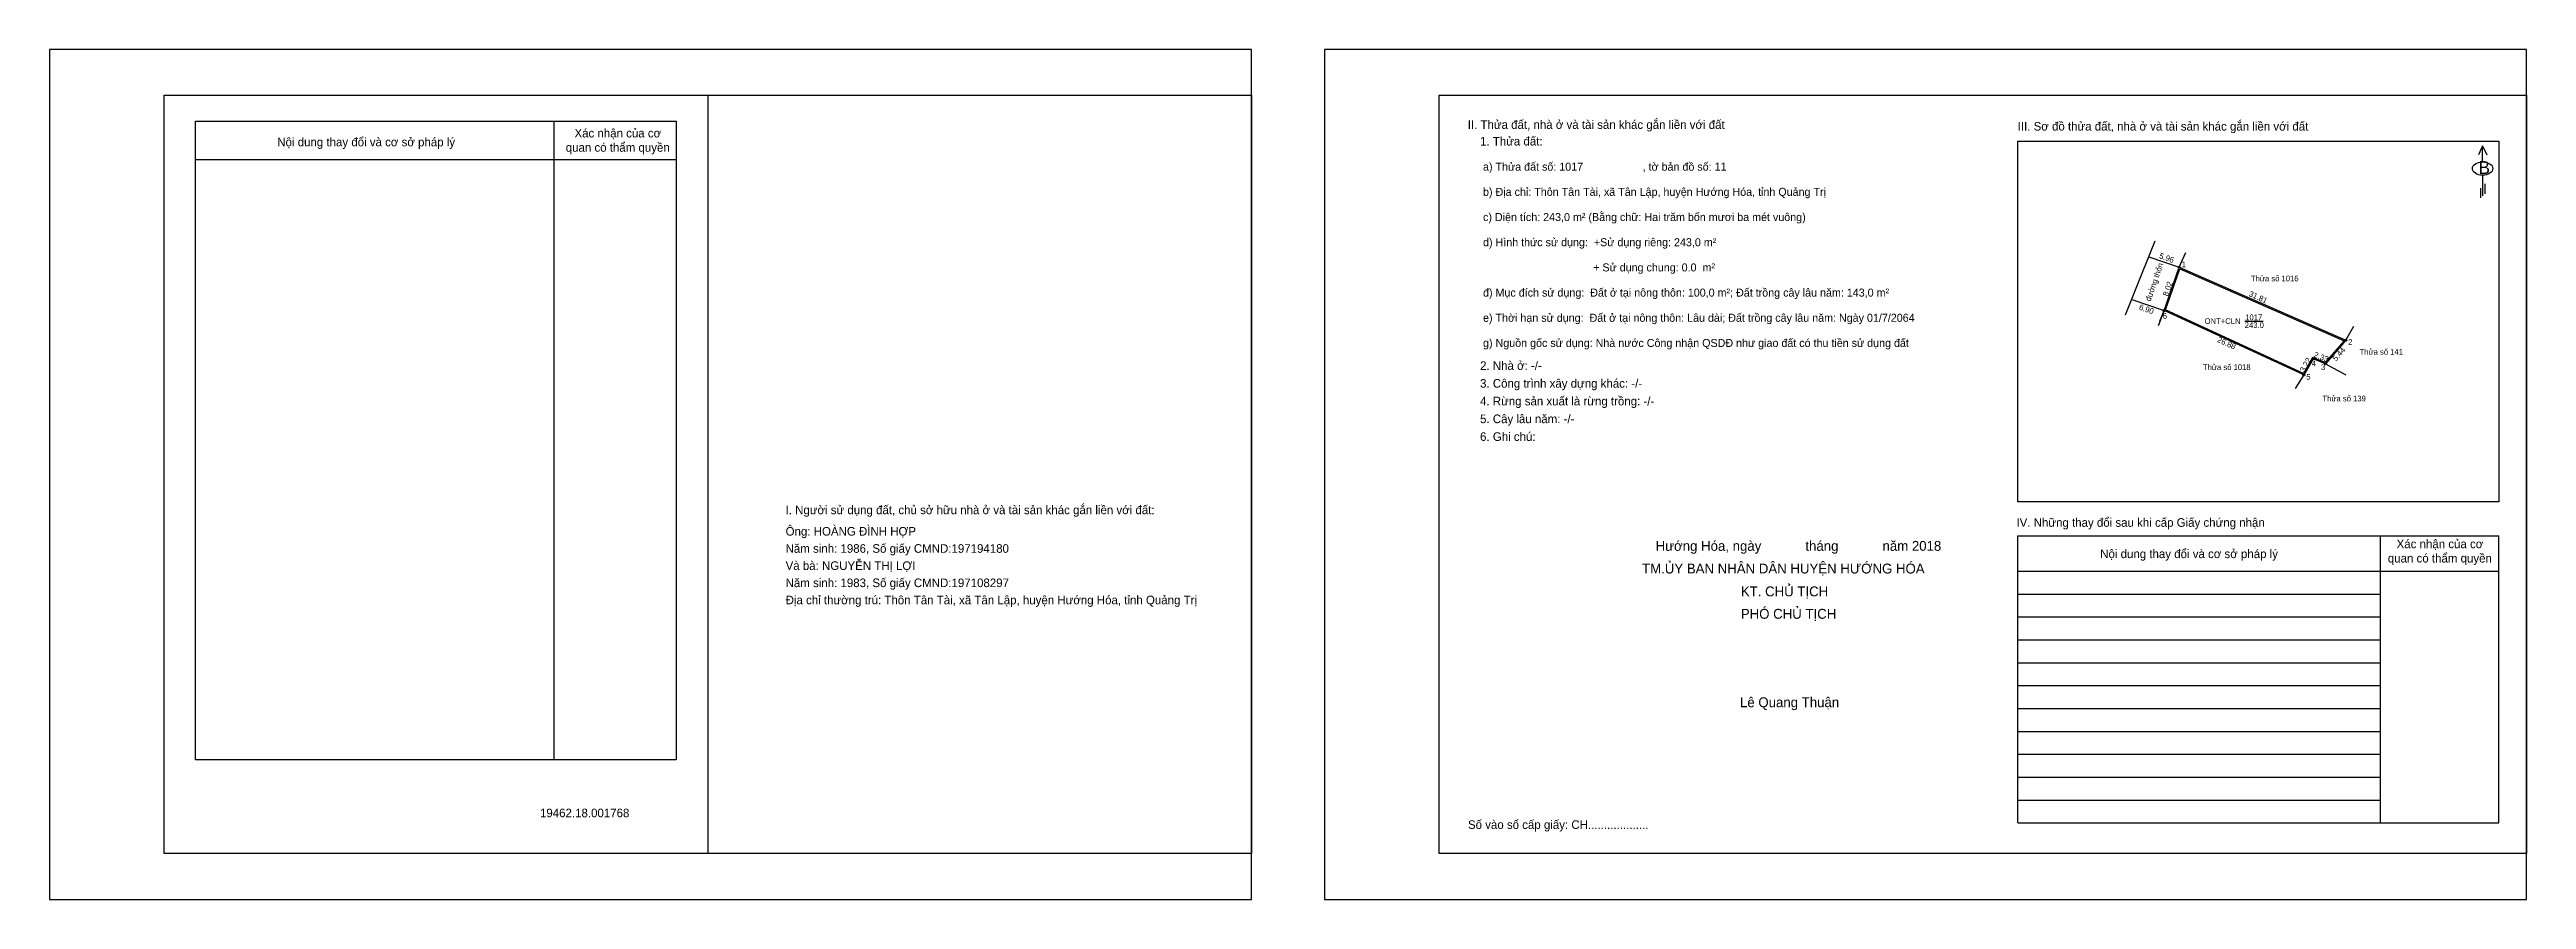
# Model space of a CAD drawing. Extents: x 547248 to 547681, y 1837446 to 1837595.
import ezdxf

# ---------------------------------------------------------------- set-up
doc = ezdxf.new("R2010")
doc.units = 0
for name, color, linetype in [('Level 1', 7, 'Continuous'), ('Level 11', 7, 'Continuous'), ('Level 12', 7, 'Continuous'), ('Level 13', 7, 'Continuous'), ('Level 14', 7, 'Continuous'), ('Level 15', 7, 'Continuous'), ('Level 16', 7, 'Continuous'), ('Level 17', 7, 'Continuous'), ('Level 18', 7, 'Continuous'), ('Level 19', 7, 'Continuous'), ('Level 2', 7, 'Continuous'), ('Level 3', 7, 'Continuous'), ('Level 4', 7, 'Continuous'), ('Level 5', 7, 'Continuous'), ('Level 6', 7, 'Continuous')]:
    doc.layers.add(name, color=color, linetype=linetype)

msp = doc.modelspace()

# ---------------------------------------------------------------- linework, layer by layer
at = {"layer": 'Level 1'}
for p, q in [((547273.41, 1837582.3), (547357.41, 1837582.3)), ((547273.41, 1837470.7), (547273.41, 1837582.3)), ((547357.41, 1837582.3), (547357.41, 1837470.7)), ((547273.41, 1837575.61), (547357.41, 1837575.61)), ((547591.85, 1837509.85), (547675.85, 1837509.85)), ((547655.12, 1837509.85), (547655.12, 1837459.69)), ((547591.85, 1837503.67), (547675.85, 1837503.67)), ((547591.85, 1837499.67), (547655.12, 1837499.67)), ((547591.85, 1837495.67), (547655.12, 1837495.67)), ((547591.85, 1837491.67), (547655.12, 1837491.67)), ((547591.85, 1837487.67), (547655.12, 1837487.67)), ((547591.85, 1837483.67), (547655.12, 1837483.67)), ((547591.85, 1837479.67), (547655.12, 1837479.67)), ((547591.85, 1837475.67), (547655.12, 1837475.67)), ((547591.85, 1837471.67), (547655.12, 1837471.67)), ((547591.85, 1837467.67), (547655.12, 1837467.67)), ((547591.85, 1837463.67), (547655.12, 1837463.67))]:
    msp.add_line(p, q, dxfattribs=at)
for points in [[(547336.04, 1837582.3), (547336.04, 1837470.7)], [(547591.85, 1837459.69), (547591.85, 1837509.85)], [(547675.85, 1837459.69), (547675.85, 1837509.85)], [(547357.41, 1837470.7), (547273.41, 1837470.7)]]:
    msp.add_lwpolyline(points, dxfattribs=at)
at = {"layer": 'Level 11'}
for p, q in [((547617.41, 1837549.19), (547620.01, 1837556.78)), ((547617.41, 1837549.19), (547620.01, 1837556.78)), ((547620.01, 1837556.78), (547649.15, 1837544.02)), ((547641.82, 1837537.95), (547617.41, 1837549.19)), ((547649.15, 1837544.02), (547645.59, 1837539.91)), ((547643.41, 1837540.75), (547641.82, 1837537.95)), ((547645.59, 1837539.91), (547643.41, 1837540.75))]:
    msp.add_line(p, q, dxfattribs=at)
at = {"layer": 'Level 12'}
for centre in [(547620.01, 1837556.78), (547617.41, 1837549.19), (547649.15, 1837544.02), (547643.41, 1837540.75), (547645.59, 1837539.91), (547641.82, 1837537.95)]:
    msp.add_circle(centre, 0.178, dxfattribs=at)
at = {"layer": 'Level 13'}
for p, q in [((547620.01, 1837556.78), (547621.2, 1837559.35)), ((547617.41, 1837549.19), (547616.34, 1837546.56)), ((547649.15, 1837544.02), (547650.53, 1837546.5)), ((547641.82, 1837537.95), (547640.26, 1837535.58))]:
    msp.add_line(p, q, dxfattribs=at)
at = {"layer": 'Level 14'}
for p, q in [((547620.01, 1837556.78), (547620.85, 1837558.6)), ((547616.65, 1837547.34), (547617.41, 1837549.19))]:
    msp.add_line(p, q, dxfattribs=at)
at = {"layer": 'Level 16'}
for p, q in [((547614.72, 1837558.6), (547620.01, 1837556.78)), ((547611.72, 1837551.14), (547617.41, 1837549.19))]:
    msp.add_line(p, q, dxfattribs=at)
at = {"layer": 'Level 17'}
msp.add_line((547631.5, 1837547.36), (547634.72, 1837547.36), dxfattribs=at)
at = {"layer": 'Level 18'}
msp.add_line((547645.58, 1837539.9), (547649.12, 1837537.98), dxfattribs=at)
msp.add_lwpolyline([(547610.63, 1837548.44), (547612.17, 1837552.25), (547615.85, 1837561.41)], dxfattribs=at)
at = {"layer": 'Level 19'}
msp.add_lwpolyline([(547648.82, 1837543.94), (547645.53, 1837540.15), (547643.32, 1837541), (547641.74, 1837538.21), (547617.65, 1837549.3), (547620.13, 1837556.51)], close=True, dxfattribs=at)
at = {"layer": 'Level 2'}
for p, q in [((547490.7, 1837586.81), (547680.7, 1837586.81)), ((547490.7, 1837454.31), (547490.7, 1837586.81)), ((547591.85, 1837515.76), (547591.85, 1837578.82)), ((547591.85, 1837578.82), (547675.85, 1837578.82)), ((547675.85, 1837578.82), (547675.85, 1837515.76)), ((547675.85, 1837515.76), (547591.85, 1837515.76))]:
    msp.add_line(p, q, dxfattribs=at)
msp.add_lwpolyline([(547457.91, 1837454.31), (547267.91, 1837454.31), (547267.91, 1837586.81), (547457.91, 1837586.81)], close=True, dxfattribs=at)
for points in [[(547362.91, 1837586.81), (547362.91, 1837454.31)], [(547680.7, 1837586.81), (547680.7, 1837454.31), (547490.7, 1837454.31)]]:
    msp.add_lwpolyline(points, dxfattribs=at)
at = {"layer": 'Level 3'}
msp.add_lwpolyline([(547247.91, 1837594.81), (547247.91, 1837446.31), (547457.91, 1837446.31), (547457.91, 1837594.81)], close=True, dxfattribs=at)
at = {"layer": 'Level 4'}
msp.add_lwpolyline([(547470.7, 1837594.81), (547470.7, 1837446.31), (547680.7, 1837446.31), (547680.7, 1837594.81)], close=True, dxfattribs=at)
at = {"layer": 'Level 5'}
for p, q in [((547673.03, 1837578.01), (547672.3, 1837576.42)), ((547673.03, 1837575.18), (547673.03, 1837578.01)), ((547673.03, 1837578.01), (547673.76, 1837576.42)), ((547672.67, 1837570.61), (547672.67, 1837568.87)), ((547673.04, 1837572.84), (547673.04, 1837569.27)), ((547673.45, 1837571.35), (547673.45, 1837569.61)), ((547591.85, 1837459.69), (547675.85, 1837459.69))]:
    msp.add_line(p, q, dxfattribs=at)
msp.add_ellipse((547673.04, 1837574.01), major_axis=(1.78, 0), ratio=0.655849, dxfattribs=at)

# ---------------------------------------------------------------- texts
at = {"layer": 'Level 1'}
for s, height, p in [('Nội dung thay đổi và cơ sở pháp lý', 1.5, (547287.7, 1837577.9)), ('quan có thẩm quyền', 1.5, (547338.1, 1837576.95)), ('Xác nhận của cơ ', 1.5, (547339.63, 1837579.45)), ('I. Người sử dụng đất, chủ sở hữu nhà ở và tài sản khác gắn liền với đất:', 1.5, (547376.51, 1837513.62)), ('IV. Những thay đổi sau khi cấp Giấy chứng nhận', 1.5, (547591.59, 1837511.42)), ('Xác nhận của cơ ', 1.5, (547658.01, 1837507.68)), ('Nội dung thay đổi và cơ sở pháp lý', 1.5, (547606.22, 1837505.95)), ('quan có thẩm quyền', 1.5, (547656.48, 1837505.18)), ('Lê Quang Thuận', 1.7268, (547543.28, 1837479.9))]:
    msp.add_text(s, height=height, dxfattribs=at).set_placement(p)
at = {"layer": 'Level 15'}
for s, p in [('1', (547620.45, 1837556.75)), ('6', (547617.16, 1837547.78)), ('2', (547649.54, 1837543.21)), ('4', (547643.19, 1837539.47)), ('3', (547644.8, 1837538.82)), ('5', (547642.23, 1837537.12))]:
    msp.add_text(s, height=1, dxfattribs=at).set_placement(p)
at = {"layer": 'Level 16'}
for s, rotation, p in [('5.96', 341.0636, (547616.45, 1837558.34)), ('8.02', 71.0636, (547618.06, 1837551.61)), ('31.81', 336.3519, (547632.09, 1837551.75)), ('6.90', 341.0636, (547612.91, 1837549.39)), ('26.88', 335.2703, (547626.58, 1837543.76)), ('3.22', 60.4581, (547641.9, 1837538.34)), ('2.33', 338.9008, (547643.45, 1837541.1)), ('5.44', 49.0548, (547647.44, 1837540.28))]:
    msp.add_text(s, height=1, rotation=rotation, dxfattribs=at).set_placement(p)
at = {"layer": 'Level 17'}
for s, p in [('Thửa số 1016', (547632.55, 1837554.31)), ('1017', (547631.56, 1837547.52)), ('ONT+CLN', (547624.46, 1837546.86)), ('243.0', (547631.47, 1837546.15)), ('Thửa số 1018', (547624.17, 1837538.81)), ('Thửa số 141', (547651.54, 1837541.49)), ('Thửa số 139', (547645.05, 1837533.33))]:
    msp.add_text(s, height=1, dxfattribs=at).set_placement(p)
at = {"layer": 'Level 18'}
msp.add_text('đường thôn', height=1, rotation=71.0636, dxfattribs=at).set_placement((547615.01, 1837550.72))
at = {"layer": 'Level 5'}
for s, height, p in [('II. Thửa đất, nhà ở và tài sản khác gắn liền với đất', 1.5, (547495.71, 1837580.94)), ('III. Sơ đồ thửa đất, nhà ở và tài sản khác gắn liền với đất', 1.5, (547591.8, 1837580.65)), ('B', 2.25, (547672.32, 1837573.06)), ('Hướng Hóa, ngày            tháng            năm 2018', 1.7268, (547528.54, 1837507.22)), ('TM.ỦY BAN NHÂN DÂN HUYỆN HƯỚNG HÓA', 1.7268, (547526.17, 1837503.26)), ('KT. CHỦ TỊCH', 1.7268, (547543.43, 1837499.27)), ('PHÓ CHỦ TỊCH', 1.7268, (547543.43, 1837495.35)), ('19462.18.001768', 1.5, (547333.6, 1837460.67)), ('Số vào sổ cấp giấy: CH...................', 1.5, (547495.75, 1837458.63))]:
    msp.add_text(s, height=height, dxfattribs=at).set_placement(p)
at = {"layer": 'Level 6'}
for s, height, p in [('1. Thửa đất: ', 1.5, (547497.86, 1837578.04)), (' a) Thửa đất số: 1017                    , tờ bản đồ số: 11', 1.4, (547497.86, 1837573.64)), (' b) Địa chỉ: Thôn Tân Tài, xã Tân Lập, huyện Hướng Hóa, tỉnh Quảng Trị', 1.4, (547497.86, 1837569.24)), (' c) Diện tích: 243,0 m² (Bằng chữ: Hai trăm bốn mươi ba mét vuông)', 1.4, (547497.86, 1837564.84)), (' d) Hình thức sử dụng:  +Sử dụng riêng: 243,0 m²', 1.4, (547497.86, 1837560.44)), ('                                      + Sử dụng chung: 0.0  m²', 1.4, (547497.86, 1837556.04)), (' đ) Mục đích sử dụng:  Đất ở tại nông thôn: 100,0 m²; Đất trồng cây lâu năm: 143,0 m²', 1.4, (547497.86, 1837551.64)), (' e) Thời hạn sử dụng:  Đất ở tại nông thôn: Lâu dài; Đất trồng cây lâu năm: Ngày 01/7/2064', 1.4, (547497.86, 1837547.24)), (' g) Nguồn gốc sử dụng: Nhà nước Công nhận QSDĐ như giao đất có thu tiền sử dụng đất ', 1.4, (547497.86, 1837542.84)), ('2. Nhà ở: -/-', 1.5, (547497.86, 1837538.83)), ('3. Công trình xây dựng khác: -/-', 1.5, (547497.86, 1837535.73)), ('4. Rừng sản xuất là rừng trồng: -/-', 1.5, (547497.86, 1837532.63)), ('5. Cây lâu năm: -/-', 1.5, (547497.86, 1837529.53)), ('6. Ghi chú:', 1.5, (547497.86, 1837526.43)), ('Ông: HOÀNG ĐÌNH HỢP', 1.5, (547376.52, 1837509.88)), ('Và bà: NGUYỄN THỊ LỢI', 1.5, (547376.52, 1837503.88)), ('Năm sinh: 1986, Số giấy CMND:197194180', 1.5, (547376.52, 1837506.88)), ('Năm sinh: 1983, Số giấy CMND:197108297', 1.5, (547376.52, 1837500.88)), ('Địa chỉ thường trú: Thôn Tân Tài, xã Tân Lập, huyện Hướng Hóa, tỉnh Quảng Trị', 1.5, (547376.52, 1837497.88))]:
    msp.add_text(s, height=height, dxfattribs=at).set_placement(p)

doc.saveas('drawing.dxf')
